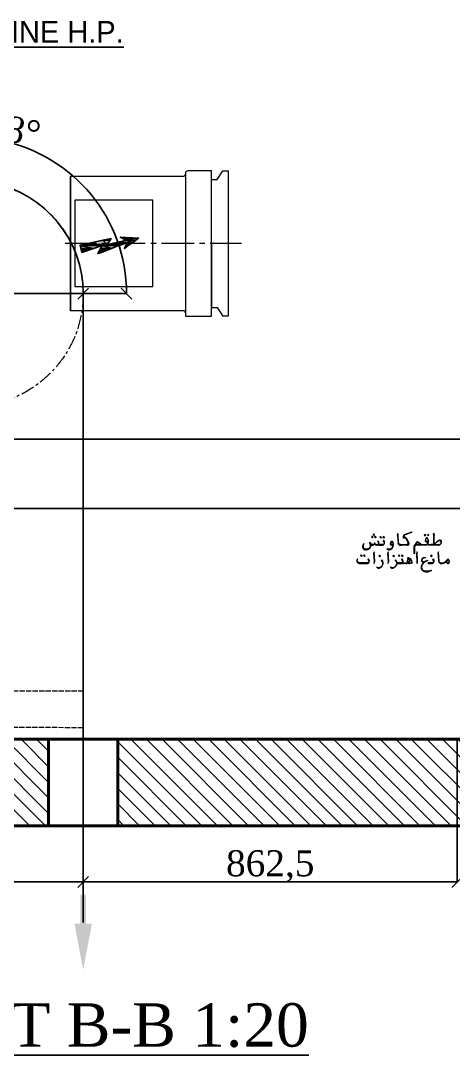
# Model space of a CAD drawing. Header units: millimetres. Extents: x -665 to 1025117, y -27997 to 4210.
# Drawn here: x 17862 to 18860, y -7214 to -4827 of the extents above; entities that cross this region are included whole.
import ezdxf

# ---------------------------------------------------------------- set-up
doc = ezdxf.new("R2010")
doc.units = ezdxf.units.MM
doc.linetypes.add('$1$ACAD_ISO02W100', pattern=[15, 12, -3])
doc.linetypes.add('$1$CENTER', pattern=[50.8, 31.75, -6.35, 6.35, -6.35])
for name, color, linetype, lineweight in [('$1$CL', 2, '$1$CENTER', 0), ('$1$DL', 8, '$1$ACAD_ISO02W100', 0), ('$1$Wall', 1, 'Continuous', 50)]:
    doc.layers.add(name, color=color, linetype=linetype, lineweight=lineweight)
doc.layers.add('$1$PDF_0', color=7, linetype='Continuous')
doc.styles.add('$1$nassar2', font='cent.shx', dxfattribs={"height": 60})
doc.dimstyles.new('$1$Nassar2', dxfattribs={"dimtxt": 35, "dimasz": 25, "dimexe": 1.25, "dimexo": 0.625, "dimtad": 1, "dimtxsty": '$1$nassar2', "dimblk": '$1$_Oblique', "dimcen": 2.5, "dimadec": 0, "dimazin": 0, "dimtfac": 1, "dimtmove": 0, "dimatfit": 3, "dimldrblk": '$1$_Oblique', "dimfxl": 1, "dimarcsym": 0})

# ---------------------------------------------------------------- blocks, each defined once
blk = doc.blocks.new('$1$_Oblique')
at = {"color": 0, "linetype": 'ByBlock', "lineweight": -2}
blk.add_line((-0.5, -0.5), (0.5, 0.5), dxfattribs=at)
blk = doc.blocks.new('*D76')
at = {"color": 0, "lineweight": -2, "transparency": 16777216}
for p, q in [((17505.8, -5357.5), (17412.8, -5319.1)), ((18007.2, -5457.1), (18107.9, -5457.1))]:
    blk.add_line(p, q, dxfattribs=at)
blk.add_arc((17746.6, -5457.1), 360, 360, 157.5365, dxfattribs=at)
at = {"layer": 'Defpoints', "color": 0, "transparency": 16777216}
for p in [(17965.7, -5171.5), (17506.3, -5357.8), (17746.6, -5457.1), (17746.6, -5457.1), (18006.6, -5457.1)]:
    blk.add_point(p, dxfattribs=at)
at = {"color": 0, "lineweight": -2, "transparency": 16777216, "xscale": 25, "yscale": 25, "zscale": 25}
for p, rotation in [((17413.9, -5319.6), 247.5364818544309), ((18106.6, -5457.1), 269.9999999999999)]:
    blk.add_blockref('$1$_Oblique', p, dxfattribs=dict(at, rotation=rotation))
at = {"color": 0, "transparency": 16777216, "insert": (17822.7, -5074), "char_height": 60, "attachment_point": 5, "rotation": 348.7682, "style": '$1$nassar2'}
blk.add_mtext('158°', dxfattribs=at)
blk = doc.blocks.new('*D77')
at = {"color": 0, "lineweight": -2, "transparency": 16777216}
blk.add_line((17519.1, -5457.1), (18006.6, -5457.1), dxfattribs=at)
at = {"layer": 'Defpoints', "color": 0, "transparency": 16777216}
for p in [(17486.6, -5457.1), (18006.6, -5457.1)]:
    blk.add_point(p, dxfattribs=at)
at = {"color": 0, "lineweight": -2, "transparency": 16777216, "xscale": 25, "yscale": 25, "zscale": 25}
blk.add_blockref('$1$_Oblique', (18006.6, -5457.1), dxfattribs=at)
at = {"color": 0, "transparency": 16777216, "insert": (17616.6, -5424.2), "char_height": 60, "attachment_point": 5, "style": '$1$nassar2'}
blk.add_mtext('∅520', dxfattribs=at)
blk = doc.blocks.new('*D80')
at = {"color": 0, "lineweight": -2, "transparency": 16777216}
for p, q in [((17194.1, -6484.8), (17194.1, -6815.5)), ((18006.6, -6484.8), (18006.6, -6815.5)), ((17194.1, -6814.2), (18006.6, -6814.2))]:
    blk.add_line(p, q, dxfattribs=at)
at = {"layer": 'Defpoints', "color": 0, "transparency": 16777216}
for p in [(17194.1, -6484.2), (18006.6, -6484.2), (18006.6, -6814.2)]:
    blk.add_point(p, dxfattribs=at)
at = {"color": 0, "lineweight": -2, "transparency": 16777216, "xscale": 25, "yscale": 25, "zscale": 25, "rotation": 180}
blk.add_blockref('$1$_Oblique', (17194.1, -6814.2), dxfattribs=at)
at = {"color": 0, "lineweight": -2, "transparency": 16777216, "xscale": 25, "yscale": 25, "zscale": 25}
blk.add_blockref('$1$_Oblique', (18006.6, -6814.2), dxfattribs=at)
at = {"color": 0, "transparency": 16777216, "insert": (17600.4, -6778.2), "char_height": 60, "attachment_point": 5, "style": '$1$nassar2'}
blk.add_mtext('TZ 812,5', dxfattribs=at)
blk = doc.blocks.new('*D81')
at = {"color": 0, "lineweight": -2, "transparency": 16777216}
for p, q in [((18006.6, -6484.8), (18006.6, -6815.5)), ((18869.1, -6484.8), (18869.1, -6815.5)), ((18006.6, -6814.2), (18869.1, -6814.2))]:
    blk.add_line(p, q, dxfattribs=at)
at = {"layer": 'Defpoints', "color": 0, "transparency": 16777216}
for p in [(18006.6, -6484.2), (18869.1, -6484.2), (18869.1, -6814.2)]:
    blk.add_point(p, dxfattribs=at)
at = {"color": 0, "lineweight": -2, "transparency": 16777216, "xscale": 25, "yscale": 25, "zscale": 25, "rotation": 180}
blk.add_blockref('$1$_Oblique', (18006.6, -6814.2), dxfattribs=at)
at = {"color": 0, "lineweight": -2, "transparency": 16777216, "xscale": 25, "yscale": 25, "zscale": 25}
blk.add_blockref('$1$_Oblique', (18869.1, -6814.2), dxfattribs=at)
at = {"color": 0, "transparency": 16777216, "insert": (18437.9, -6778.2), "char_height": 60, "attachment_point": 5, "style": '$1$nassar2'}
blk.add_mtext('862,5', dxfattribs=at)

msp = doc.modelspace()

# ---------------------------------------------------------------- hatches: boundary and pattern name
at = {"true_color": 0x000007}
h = msp.add_hatch(color=7, dxfattribs=at)
h.paths.add_polyline_path([(18096.345, -5343.675), (18007.335, -5343.675), (18092.132, -5345.255)])
h.paths.add_polyline_path([(18007.335, -5343.675), (18092.132, -5345.255), (17999.434, -5345.255)])
h = msp.add_hatch(color=7, dxfattribs=at)
h.paths.add_polyline_path([(18092.132, -5345.255), (17999.434, -5345.255), (18087.918, -5346.308)])
h.paths.add_polyline_path([(17999.434, -5345.255), (18087.918, -5346.308), (17999.961, -5346.308)])
h = msp.add_hatch(color=7, dxfattribs=at)
h.paths.add_polyline_path([(18068.431, -5333.668), (18052.103, -5333.668), (18062.11, -5343.675)])
h.paths.add_polyline_path([(18052.103, -5333.668), (18062.11, -5343.675), (18007.335, -5343.675)])
for points in [[(18071.064, -5329.981), (18068.431, -5333.668), (18052.103, -5333.668)], [(18091.605, -5326.821), (18134.267, -5328.927), (18096.345, -5328.927)], [(18108.459, -5338.935), (18121.1, -5338.935), (18110.039, -5346.308)], [(18001.541, -5352.628), (18030.509, -5352.628), (18003.648, -5362.109)], [(18046.836, -5352.628), (18071.591, -5352.628), (18048.943, -5362.109)]]:
    msp.add_hatch(color=7, dxfattribs=at).paths.add_polyline_path(points)
h = msp.add_hatch(color=7, dxfattribs=at)
h.paths.add_polyline_path([(18108.459, -5338.935), (18084.231, -5338.935), (18096.345, -5343.675)])
h.paths.add_polyline_path([(18084.231, -5338.935), (18096.345, -5343.675), (18062.11, -5343.675)])
h = msp.add_hatch(color=7, dxfattribs=at)
h.paths.add_polyline_path([(18127.947, -5333.668), (18106.352, -5333.668), (18121.1, -5338.935)])
h.paths.add_polyline_path([(18106.352, -5333.668), (18121.1, -5338.935), (18084.231, -5338.935)])
h = msp.add_hatch(color=7, dxfattribs=at)
h.paths.add_polyline_path([(18134.267, -5328.927), (18096.345, -5328.927), (18127.947, -5333.668)])
h.paths.add_polyline_path([(18096.345, -5328.927), (18127.947, -5333.668), (18106.352, -5333.668)])
h = msp.add_hatch(color=7, dxfattribs=at)
h.paths.add_polyline_path([(18108.459, -5338.935), (18104.772, -5346.308), (18110.039, -5346.308)])
h.paths.add_polyline_path([(18104.772, -5346.308), (18110.039, -5346.308), (18101.612, -5352.628)])
h = msp.add_hatch(color=7, dxfattribs=at)
h.paths.add_polyline_path([(18049.997, -5346.308), (17999.961, -5346.308), (18030.509, -5352.628)])
h.paths.add_polyline_path([(17999.961, -5346.308), (18030.509, -5352.628), (18001.541, -5352.628)])
h = msp.add_hatch(color=7, dxfattribs=at)
h.paths.add_polyline_path([(18046.836, -5352.628), (18042.096, -5362.109), (18048.943, -5362.109)])
h.paths.add_polyline_path([(18042.096, -5362.109), (18048.943, -5362.109), (18040.516, -5364.742)])
h = msp.add_hatch(color=7, dxfattribs=at)
h.paths.add_polyline_path([(18087.918, -5346.308), (18049.997, -5346.308), (18071.591, -5352.628)])
h.paths.add_polyline_path([(18049.997, -5346.308), (18071.591, -5352.628), (18046.836, -5352.628)])
at = {"ltscale": 4}
h = msp.add_hatch(dxfattribs=at)
h.set_pattern_fill('ANSI31', color=256, scale=8, angle=90)
h.set_pattern_definition([(135, (90520.285, 20646.604), (-17.960512, -17.960512), [])])
h.paths.add_polyline_path([(17273.913, -6684.804), (17926.958, -6684.804), (17926.958, -6485.03), (17273.913, -6485.03)], is_closed=False)
h = msp.add_hatch(dxfattribs=at)
h.set_pattern_fill('ANSI31', color=256, scale=8, angle=90)
h.set_pattern_definition([(135, (90845.285, 20646.604), (-17.960512, -17.960512), [])])
h.paths.add_polyline_path([(18086.281, -6684.597), (19361.24, -6684.597), (19361.24, -6485.004), (18086.281, -6485.004)], is_closed=False)

# ---------------------------------------------------------------- linework, layer by layer
at = {"layer": '$1$CL', "color": 1, "linetype": 'Continuous', "lineweight": 30}
msp.add_line((18006.619, -6908.063), (18006.619, -5457.12), dxfattribs=at)
at = {"layer": '$1$CL'}
msp.add_circle((17746.619, -5457.12), 260, dxfattribs=at)
at = {"layer": '$1$CL', "color": 1, "linetype": 'Continuous', "lineweight": 30}
msp.add_arc((17746.619, -5457.12), 260, 0, 157.536482, dxfattribs=at)
at = {"layer": '$1$DL'}
msp.add_lwpolyline([(17199.999, -6372.509), (18006.307, -6373.379), (18006.307, -6458.388), (17199.999, -6457.518)], close=True, dxfattribs=at)
at = {"layer": '$1$PDF_0', "lineweight": 18}
for points in [[(18678.582, -6013.409), (18676.466, -6011.292), (18674.954, -6013.106), (18676.768, -6015.223)], [(18796.807, -6014.618), (18794.69, -6012.502), (18792.876, -6014.014), (18794.993, -6016.13)], [(18803.761, -6014.618), (18801.645, -6012.502), (18800.133, -6014.014), (18802.249, -6016.13)], [(18675.256, -6018.549), (18673.14, -6016.432), (18671.628, -6017.944), (18673.442, -6020.061)], [(18682.211, -6018.549), (18680.094, -6016.432), (18678.582, -6017.944), (18680.699, -6020.061)], [(18694.305, -6019.456), (18692.189, -6017.34), (18690.677, -6019.154), (18692.793, -6021.27)], [(18701.562, -6019.456), (18699.446, -6017.34), (18697.631, -6019.154), (18699.748, -6021.27)], [(18649.555, -6062.089), (18647.439, -6059.973), (18645.927, -6061.485), (18648.044, -6063.601)], [(18656.51, -6062.089), (18654.696, -6059.973), (18652.881, -6061.485), (18654.998, -6063.601)], [(18677.071, -6079.929), (18678.582, -6076.301), (18679.187, -6073.882), (18677.675, -6053.019), (18676.466, -6057.252), (18677.675, -6076.603)], [(18692.189, -6062.392), (18690.072, -6060.275), (18688.56, -6062.089), (18690.375, -6064.206)], [(18709.121, -6079.929), (18710.935, -6076.301), (18711.238, -6073.882), (18710.028, -6053.019), (18708.819, -6057.252), (18709.726, -6076.603)], [(18724.239, -6062.392), (18722.123, -6060.275), (18720.611, -6062.089), (18722.728, -6064.206)], [(18736.939, -6062.089), (18734.822, -6059.973), (18733.31, -6061.485), (18735.427, -6063.601)], [(18744.195, -6062.089), (18742.079, -6059.973), (18740.265, -6061.485), (18742.381, -6063.601)], [(18775.641, -6079.929), (18777.153, -6076.301), (18777.758, -6073.882), (18776.548, -6053.019), (18775.339, -6057.252), (18776.246, -6076.603)], [(18811.623, -6062.694), (18809.506, -6060.578), (18807.692, -6062.089), (18809.808, -6064.206)]]:
    msp.add_lwpolyline(points, close=True, dxfattribs=at)
for points in [[(18677.675, -6014.316), (18675.559, -6012.199)], [(18733.915, -6032.155), (18732.706, -6010.688), (18731.798, -6011.292), (18730.589, -6013.711), (18731.194, -6016.432), (18732.706, -6032.155)], [(18733.31, -6032.458), (18732.101, -6015.223), (18731.496, -6012.502)], [(18747.824, -6012.502), (18764.756, -6006.454), (18763.849, -6007.966), (18749.336, -6013.106)], [(18795.9, -6015.223), (18793.783, -6013.106)], [(18802.854, -6015.223), (18801.04, -6013.106)], [(18814.344, -6013.409), (18814.344, -6032.458), (18815.553, -6032.458), (18815.553, -6014.618), (18816.158, -6015.223), (18817.065, -6013.106)], [(18668.302, -6030.341), (18666.79, -6032.458)], [(18674.349, -6019.154), (18672.233, -6017.037)], [(18681.606, -6019.154), (18679.489, -6017.037)], [(18687.049, -6027.922), (18685.537, -6029.434)], [(18698.538, -6035.481), (18687.351, -6035.481)], [(18698.841, -6036.086), (18697.631, -6036.389), (18688.258, -6036.389)], [(18689.467, -6037.598), (18696.12, -6037.598)], [(18693.398, -6020.363), (18691.584, -6018.247)], [(18699.446, -6026.41), (18698.236, -6027.922)], [(18700.655, -6020.363), (18698.538, -6018.247)], [(18698.841, -6027.318), (18700.05, -6028.829), (18700.957, -6030.644)], [(18721.216, -6036.389), (18716.983, -6036.389), (18715.773, -6035.784), (18714.866, -6033.667)], [(18716.68, -6030.039), (18717.89, -6029.132), (18718.797, -6029.132), (18720.611, -6031.248)], [(18717.285, -6037.598), (18722.123, -6037.598)], [(18722.123, -6035.481), (18718.494, -6035.481)], [(18737.846, -6035.481), (18752.662, -6035.481)], [(18754.476, -6036.389), (18738.753, -6036.389)], [(18738.753, -6037.598), (18740.869, -6037.598)], [(18754.476, -6037.598), (18739.962, -6037.598)], [(18745.707, -6017.642), (18746.614, -6021.875), (18744.195, -6019.758)], [(18782.596, -6036.389), (18773.827, -6036.389), (18772.013, -6037.296), (18770.501, -6039.11)], [(18779.874, -6030.039), (18784.41, -6033.667), (18782.898, -6037.598), (18774.432, -6037.598)], [(18775.944, -6030.644), (18777.153, -6030.039), (18778.06, -6030.341), (18783.2, -6034.574)], [(18783.503, -6035.481), (18796.202, -6035.481)], [(18801.04, -6034.574), (18797.714, -6036.389), (18784.41, -6036.389)], [(18796.202, -6037.598), (18785.619, -6037.598)], [(18801.947, -6035.481), (18828.253, -6035.481)], [(18826.741, -6036.389), (18802.854, -6036.389)], [(18825.531, -6037.598), (18804.064, -6037.598)], [(18648.648, -6062.694), (18646.532, -6060.88)], [(18655.905, -6062.694), (18653.789, -6060.88)], [(18677.978, -6076.301), (18678.28, -6075.091), (18677.071, -6056.042)], [(18691.282, -6063.299), (18689.165, -6061.182)], [(18710.331, -6076.301), (18710.331, -6075.091), (18709.424, -6056.042)], [(18723.635, -6063.299), (18721.518, -6061.182)], [(18736.032, -6062.694), (18734.217, -6060.88)], [(18743.288, -6062.694), (18741.172, -6060.88)], [(18770.501, -6041.831), (18770.501, -6056.345), (18769.896, -6056.949), (18769.896, -6040.622)], [(18776.548, -6076.301), (18776.851, -6075.091), (18775.944, -6056.042)], [(18810.716, -6063.299), (18808.599, -6061.485)], [(18827.346, -6074.789), (18826.136, -6053.019), (18825.229, -6053.926), (18824.02, -6056.345), (18824.927, -6058.763), (18826.136, -6074.789)], [(18826.741, -6075.091), (18825.531, -6057.856), (18824.927, -6055.135)], [(18664.069, -6078.719), (18662.859, -6079.022), (18643.811, -6079.022), (18642.299, -6078.719), (18640.787, -6078.115)], [(18663.767, -6078.115), (18642.601, -6078.115)], [(18644.718, -6079.929), (18661.348, -6079.929)], [(18664.674, -6068.741), (18663.162, -6070.556)], [(18664.069, -6069.951), (18665.278, -6071.463), (18666.185, -6073.277)], [(18741.474, -6078.719), (18740.265, -6079.022), (18730.891, -6079.022)], [(18732.101, -6079.929), (18738.753, -6079.929)], [(18742.079, -6068.741), (18740.869, -6070.556)], [(18741.474, -6069.951), (18742.684, -6071.463), (18743.591, -6073.277)], [(18742.986, -6078.115), (18752.662, -6078.115)], [(18754.778, -6078.115), (18752.359, -6079.022), (18744.195, -6079.022)], [(18750.243, -6079.929), (18745.103, -6079.929)], [(18755.383, -6077.208), (18754.476, -6075.393)], [(18755.383, -6067.532), (18759.314, -6068.741), (18762.337, -6070.858)], [(18764.756, -6078.115), (18763.244, -6079.022), (18758.709, -6079.022), (18756.592, -6078.115)], [(18759.616, -6078.115), (18762.942, -6078.115)], [(18812.832, -6078.115), (18801.645, -6078.115)], [(18813.134, -6078.719), (18811.925, -6079.022), (18802.552, -6079.022)], [(18803.761, -6079.929), (18810.413, -6079.929)], [(18813.739, -6068.741), (18812.53, -6070.556)], [(18813.134, -6069.951), (18814.344, -6071.463), (18815.251, -6073.277)], [(18831.276, -6078.115), (18835.207, -6078.115)], [(18832.486, -6079.929), (18834.3, -6079.929)], [(18846.092, -6072.672), (18842.161, -6077.208)], [(18846.697, -6079.929), (18842.766, -6075.998)], [(18843.673, -6075.998), (18846.697, -6078.719), (18847.604, -6079.324), (18848.813, -6078.719), (18850.325, -6077.208)], [(18850.628, -6073.277), (18849.418, -6071.463), (18848.209, -6070.858), (18846.395, -6072.067)]]:
    msp.add_lwpolyline(points, dxfattribs=at)
for points in [[(18651.073, -6041.753, -0.18110539), (18654.074, -6033.249, 0.11021726), (18651.985, -6040.184, 0.21257862), (18653.02, -6043.08)], [(18666.458, -6044.078, 0.26770238), (18669.208, -6039.127, 0.16534837), (18666.714, -6032.06)], [(18668.321, -6033.872, 0.67714591), (18678.701, -6034.287, 0.27558448), (18683.483, -6037.584, 0.40157223), (18688.228, -6033.724)], [(18668.562, -6033.725, 0.10236354), (18675.77, -6035.178, 0.28347809), (18678.514, -6033.443, 0.07863973), (18679.126, -6031.403)], [(18678.888, -6033.992, 0.15747367), (18685.017, -6035.473, 0.86611539), (18685.449, -6029.203)], [(18698.386, -6035.179, 0.53548612), (18700.771, -6031.53, 0.12595079), (18697.871, -6027.801)], [(18706.83, -6044.821, 0.51969524), (18721.626, -6037.512, 0.31492829), (18718.965, -6030.553)], [(18717.318, -6028.306, 0.17324239), (18714.386, -6033.542, 0.4881371), (18717.027, -6037.294)], [(18752.59, -6035.172, 0.41725407), (18756.244, -6031.921, 0.15748651), (18745.437, -6017.375)], [(18775.339, -6031.853), (18773.525, -6034.272), (18775.037, -6030.644, -0.51186379), (18779.7, -6030.037)], [(18774.734, -6035.481), (18782.596, -6035.481), (18777.758, -6031.551, 0.3544211), (18775.228, -6031.911)], [(18801.587, -6023.884, 0.6063276), (18795.957, -6023.884, 0.38592407), (18797.04, -6028.013)], [(18802.767, -6030.826, 0.20473629), (18799.656, -6020.387, 0.43299412), (18797.682, -6020.606)], [(18833.056, -6028.514, 0.47244666), (18828.81, -6026.004, 0.09446494), (18820.514, -6030.774)], [(18652.022, -6043.052, 0.23621891), (18658.284, -6046.97, 0.15747958), (18666.367, -6044.483)], [(18661.062, -6079.927, 0.35432667), (18666.344, -6075.865, 0.24409499), (18664.256, -6068.787)], [(18663.614, -6077.812, 0.53548612), (18665.999, -6074.163, 0.12595079), (18663.099, -6070.434)], [(18694.91, -6071.463), (18693.701, -6072.975, -0.33858744), (18697.138, -6080.809)], [(18741.172, -6078.115), (18729.984, -6078.115, -0.26773869), (18723.158, -6089.673)], [(18727.263, -6071.463), (18726.054, -6072.975, -0.33858744), (18729.491, -6080.809)], [(18741.02, -6077.812, 0.53548612), (18743.404, -6074.163, 0.12595079), (18740.504, -6070.434)], [(18765.338, -6077.135, -0.38583965), (18762.035, -6079.929), (18759.314, -6079.929)], [(18789.88, -6066.708, 0.31495142), (18786.97, -6073.568, 0.3621915), (18792.227, -6077.811)], [(18789.741, -6066.58, -0.30708343), (18795.983, -6066.735, 0.20470465), (18788.733, -6068.599)], [(18812.68, -6077.812, 0.53548612), (18815.065, -6074.163, 0.12595079), (18812.164, -6070.434)], [(18842.161, -6075.998), (18839.742, -6078.115), (18837.021, -6079.022), (18832.486, -6079.022, -0.34648821), (18826.442, -6075.002)], [(18842.251, -6077.02, -0.21256689), (18835.509, -6079.929), (18833.393, -6079.929)], [(18848.371, -6079.807, 0.45670162), (18849.014, -6070.041, 0.46473752), (18846.943, -6070.229)]]:
    msp.add_lwpolyline(points, format="xyb", dxfattribs=at)
for centre, radius, start, end in [((18754.627, -6020.514), 10.734, 131.818581, 176.363478), ((18750.998, -6017.793), 4.989, 114.480482, 172.752627), ((18816.309, -6011.746), 2.57, 125.45744, 214.526044), ((18817.217, -6011.141), 2.873, 172.341905, 247.149088), ((18817.518, -6010.234), 2.569, 168.381182, 258.98567), ((18658.777, -6036.842), 11.339, 255.646426, 35.7367), ((18658.779, -6038.051), 10.733, 355.411188, 36.477075), ((18673.896, -6029.888), 6.501, 233.442738, 303.371366), ((18672.984, -6032.004), 6.203, 343.55445, 6.915975), ((18683.571, -6031.702), 4.988, 232.414436, 327.59056), ((18681.757, -6033.214), 6.803, 20.7816, 44.161749), ((18679.641, -6032.609), 8.919, 353.038951, 34.101361), ((18689.315, -6035.33), 1.964, 179.690553, 270.309447), ((18695.968, -6032.004), 5.292, 268.545502, 346.587878), ((18693.549, -6031.702), 8.013, 348.953469, 43.822964), ((18708.365, -6035.33), 14.06, 299.768681, 351.216612), ((18718.041, -6032.609), 2.57, 126.05757, 276.673314), ((18717.739, -6032.911), 2.57, 67.327691, 122.206881), ((18718.343, -6029.586), 1.361, 46.254429, 133.745571), ((18710.785, -6035.935), 11.337, 352.812372, 40.827856), ((18738.299, -6031.4), 5.896, 186.108406, 272.066302), ((18738.601, -6030.493), 5.896, 198.548463, 274.990855), ((18738.299, -6030.492), 4.989, 198.093756, 274.526109), ((18739.81, -6035.33), 1.964, 179.690553, 270.309447), ((18731.345, -6040.772), 27.968, 16.704108, 57.766179), ((18753.72, -6032.912), 3.477, 277.753804, 23.290107), ((18754.324, -6033.818), 3.78, 270.042868, 17.021568), ((18774.885, -6040.471), 5.292, 92.412247, 179.927671), ((18774.886, -6041.983), 4.687, 99.649567, 176.073555), ((18785.467, -6035.33), 1.964, 179.690553, 270.309447), ((18797.26, -6026.864), 2.268, 170.202434, 253.018624), ((18806.028, -6028.376), 11.036, 136.415502, 170.451997), ((18799.075, -6024.143), 4.687, 224.452065, 311.966444), ((18795.748, -6030.19), 7.106, 272.594288, 353.822003), ((18796.656, -6029.284), 6.198, 266.817707, 5.005144), ((18798.772, -6022.027), 7.71, 252.766668, 299.049929), ((18799.377, -6024.445), 4.082, 236.550549, 320.944658), ((18798.772, -6022.934), 1.664, 20.870184, 150.975368), ((18785.47, -6029.887), 17.384, 4.157943, 20.375507), ((18803.911, -6035.33), 1.964, 179.690553, 270.309447), ((18807.239, -6014.166), 21.315, 272.547742, 308.349254), ((18808.448, -6015.98), 19.199, 269.450426, 312.259811), ((18830.52, -6040.471), 13.758, 105.583986, 132.527322), ((18825.38, -6029.585), 7.71, 269.451086, 9.122392), ((18825.985, -6028.981), 7.407, 273.184125, 303.682961), ((18828.101, -6031.4), 4.082, 12.96812, 105.110331), ((18829.009, -6030.19), 3.477, 48.049656, 113.02265), ((18828.102, -6031.098), 4.081, 269.615532, 10.779779), ((18827.799, -6030.492), 4.687, 343.676805, 41.929371), ((18657.568, -6041.378), 6.803, 182.058765, 255.257517), ((18659.383, -6037.144), 8.921, 223.693879, 266.492273), ((18659.382, -6032.308), 13.454, 266.653361, 300.692489), ((18712.296, -6042.284), 5.896, 204.406018, 299.588892), ((18643.054, -6072.521), 5.291, 139.72409, 261.981691), ((18644.264, -6073.428), 6.501, 140.868004, 272.267113), ((18687.502, -6078.568), 10.13, 241.117333, 346.658038), ((18684.177, -6077.964), 13.455, 299.513519, 359.468504), ((18689.619, -6078.568), 8.012, 10.799203, 51.862075), ((18688.106, -6077.964), 9.828, 359.243422, 45.519045), ((18719.553, -6078.568), 10.13, 241.117333, 346.658038), ((18721.67, -6078.568), 8.012, 10.799203, 51.862075), ((18720.157, -6077.964), 9.828, 359.243422, 45.519045), ((18731.949, -6077.964), 1.964, 179.690553, 270.309447), ((18738.602, -6074.637), 5.292, 268.545502, 346.587878), ((18736.182, -6074.335), 8.013, 348.953469, 43.822964), ((18744.95, -6077.964), 1.964, 179.690553, 270.309447), ((18749.487, -6068.288), 11.641, 272.87384, 334.505489), ((18752.813, -6070.405), 7.408, 269.724161, 342.928375), ((18759.163, -6074.033), 5.897, 129.701519, 268.575124), ((18754.627, -6079.173), 10.432, 23.001147, 91.283939), ((18756.139, -6067.986), 1.663, 68.224866, 195.75439), ((18759.162, -6073.126), 4.686, 158.844128, 274.304629), ((18757.046, -6072.219), 2.57, 350.657862, 161.262085), ((18757.046, -6072.219), 2.873, 337.996084, 124.026601), ((18754.022, -6077.359), 11.036, 0.57736, 77.013302), ((18762.79, -6075.846), 1.967, 272.546447, 27.976679), ((18794.843, -6088.849), 9.223, 159.661218, 250.269387), ((18804.517, -6092.477), 19.805, 99.909296, 159.856755), ((18795.447, -6087.639), 8.921, 157.518385, 257.184263), ((18806.634, -6094.594), 22.224, 104.447795, 152.456754), ((18792.725, -6071.312), 5.594, 190.743261, 268.787777), ((18790.609, -6071.009), 3.175, 130.164071, 203.350697), ((18793.632, -6069.497), 6.502, 206.299654, 276.21852), ((18803.609, -6077.964), 1.964, 179.690553, 270.309447), ((18810.262, -6074.637), 5.292, 268.545502, 346.587878), ((18807.843, -6074.335), 8.013, 348.953469, 43.822964), ((18832.032, -6073.731), 5.896, 186.108406, 272.066302), ((18831.73, -6073.126), 4.989, 198.093756, 274.526109), ((18833.241, -6077.964), 1.964, 179.690553, 270.309447), ((18833.846, -6063.147), 14.665, 275.169844, 331.737332), ((18848.057, -6074.033), 4.082, 185.9734, 264.0266), ((18847.755, -6074.335), 2.872, 11.221956, 133.47208), ((18847.453, -6078.871), 1.36, 219.123005, 308.196612), ((18847.755, -6074.94), 2.872, 268.686521, 18.540836), ((18688.107, -6084.615), 5.896, 204.406018, 299.588892), ((18688.107, -6082.8), 6.804, 240.899812, 290.626951), ((18685.686, -6077.053), 12.854, 291.528444, 311.325484), ((18720.158, -6084.615), 5.896, 204.406018, 299.588892), ((18720.158, -6082.8), 6.804, 240.899812, 290.626951), ((18717.737, -6077.053), 12.854, 291.528444, 311.325484), ((18799.377, -6073.127), 24.642, 247.483078, 286.793781), ((18798.772, -6078.266), 20.712, 250.076456, 304.947042), ((18799.377, -6054.075), 42.484, 261.761078, 285.138852)]:
    msp.add_arc(centre, radius, start, end, dxfattribs=at)
at = {"layer": '$1$PDF_0', "transparency": 33554559}
for points in [[(18013.292, -6843.361), (17999.946, -6843.361), (18013.292, -6977.539)], [(17999.946, -6843.361), (18013.292, -6977.539), (17999.946, -6977.539)], [(18026.758, -6910.485), (18006.5, -7016.78), (17986.481, -6910.485)]]:
    msp.add_solid(points, dxfattribs=at)
at = {"layer": '$1$Wall'}
for points in [[(19289.376, -6485.03), (16498.988, -6485.03)], [(16433.364, -6684.997), (19354.92, -6684.519), (19354.92, -6684.519)]]:
    msp.add_lwpolyline(points, dxfattribs=at)
msp.add_lwpolyline([(17926.958, -6485.008), (18086.281, -6485.008), (18086.281, -6684.962), (17926.958, -6684.962)], close=True, dxfattribs=at)
for p, q in [((17059.139, -6485.03), (18779.144, -6485.03)), ((16433.364, -6684.519), (18797.502, -6684.519))]:
    msp.add_line(p, q)
at = {"color": 7, "linetype": 'Continuous', "lineweight": 20, "true_color": 0x000007}
for points in [[(18242.765, -5178.821), (18242.765, -5181.455), (18242.765, -5181.455)], [(18302.281, -5174.081), (18247.505, -5174.081), (18247.505, -5174.081)], [(18302.281, -5509.055), (18302.281, -5174.081), (18302.281, -5174.081)], [(18315.448, -5194.095), (18328.615, -5174.081), (18328.615, -5174.081)], [(18328.615, -5174.081), (18340.729, -5174.081), (18340.729, -5509.055), (18328.615, -5509.055)], [(17977.314, -5186.195), (18237.498, -5186.195), (18237.498, -5186.195)], [(18242.765, -5181.455), (18242.765, -5501.681), (18242.765, -5501.681)], [(18302.281, -5341.568), (18302.281, -5194.095), (18302.281, -5194.095)], [(18302.281, -5194.095), (18315.448, -5194.095), (18315.448, -5194.095)], [(17987.321, -5241.497), (17987.321, -5440.586), (17987.321, -5440.586)], [(18167.448, -5241.497), (17987.321, -5241.497), (17987.321, -5241.497)], [(18167.448, -5440.586), (18167.448, -5241.497), (18167.448, -5241.497)], [(18037.356, -5341.568), (17965.2, -5341.568), (17965.2, -5341.568)], [(17999.434, -5345.255), (18071.064, -5329.981), (18071.064, -5329.981)], [(18040.516, -5364.742), (18049.997, -5346.308), (18003.648, -5362.109), (17999.434, -5345.255)], [(18108.459, -5338.935), (18040.516, -5364.742), (18040.516, -5364.742)], [(18062.637, -5341.568), (18049.47, -5341.568), (18049.47, -5341.568)], [(18071.064, -5329.981), (18062.11, -5343.675), (18106.352, -5333.668), (18091.605, -5326.821)], [(18149.541, -5341.568), (18074.751, -5341.568), (18074.751, -5341.568)], [(18091.605, -5326.821), (18134.267, -5328.927), (18101.612, -5352.628)], [(18101.612, -5352.628), (18108.459, -5338.935), (18108.459, -5338.935)], [(18174.822, -5341.568), (18162.181, -5341.568), (18162.181, -5341.568)], [(18262.252, -5341.568), (18186.936, -5341.568), (18186.936, -5341.568)], [(18287.007, -5341.568), (18274.893, -5341.568), (18274.893, -5341.568)], [(18371.277, -5341.568), (18299.647, -5341.568), (18299.647, -5341.568)], [(18302.281, -5341.568), (18302.281, -5489.041), (18302.281, -5489.041)], [(17987.321, -5440.586), (18167.448, -5440.586), (18167.448, -5440.586)], [(17867.231, -5456.913), (17917.266, -5456.913), (17917.266, -5456.913)], [(17927.274, -5456.913), (17937.281, -5456.913), (17937.281, -5456.913)], [(17947.288, -5456.913), (17997.323, -5456.913), (17997.323, -5456.913)], [(18007.33, -5456.913), (18017.337, -5456.913), (18017.337, -5456.913)], [(18022.725, -5456.913), (18101.728, -5456.913), (18101.728, -5456.913)], [(18027.344, -5456.913), (18058.946, -5456.913), (18058.946, -5456.913)], [(18302.281, -5489.041), (18315.448, -5489.041), (18315.448, -5489.041)], [(18315.448, -5489.041), (18328.615, -5509.055), (18328.615, -5509.055)], [(18237.498, -5496.415), (17977.314, -5496.415), (17977.314, -5496.415)], [(18242.765, -5501.681), (18242.765, -5509.055), (18242.765, -5509.055)], [(18242.765, -5509.055), (18302.281, -5509.055), (18302.281, -5509.055)]]:
    msp.add_lwpolyline(points, dxfattribs=at)
msp.add_lwpolyline([(17977.314, -5186.195), (17977.314, -5496.415)], close=True, dxfattribs=at)
at = {"color": 7, "linetype": 'Continuous', "lineweight": -2, "true_color": 0x000007}
for points in [[(18007.335, -5343.675), (18092.132, -5345.255), (17999.434, -5345.255)], [(18092.132, -5345.255), (17999.434, -5345.255), (18087.918, -5346.308)], [(17999.434, -5345.255), (18087.918, -5346.308), (17999.961, -5346.308)], [(18052.103, -5333.668), (18062.11, -5343.675), (18007.335, -5343.675)], [(18096.345, -5343.675), (18007.335, -5343.675), (18092.132, -5345.255)], [(18071.064, -5329.981), (18068.431, -5333.668), (18052.103, -5333.668)], [(18068.431, -5333.668), (18052.103, -5333.668), (18062.11, -5343.675)], [(18084.231, -5338.935), (18096.345, -5343.675), (18062.11, -5343.675)], [(18106.352, -5333.668), (18121.1, -5338.935), (18084.231, -5338.935)], [(18108.459, -5338.935), (18084.231, -5338.935), (18096.345, -5343.675)], [(18091.605, -5326.821), (18134.267, -5328.927), (18096.345, -5328.927)], [(18134.267, -5328.927), (18096.345, -5328.927), (18127.947, -5333.668)], [(18096.345, -5328.927), (18127.947, -5333.668), (18106.352, -5333.668)], [(18108.459, -5338.935), (18104.772, -5346.308), (18110.039, -5346.308)], [(18127.947, -5333.668), (18106.352, -5333.668), (18121.1, -5338.935)], [(18108.459, -5338.935), (18121.1, -5338.935), (18110.039, -5346.308)], [(18049.997, -5346.308), (17999.961, -5346.308), (18030.509, -5352.628)], [(17999.961, -5346.308), (18030.509, -5352.628), (18001.541, -5352.628)], [(18001.541, -5352.628), (18030.509, -5352.628), (18003.648, -5362.109)], [(18042.096, -5362.109), (18048.943, -5362.109), (18040.516, -5364.742)], [(18046.836, -5352.628), (18042.096, -5362.109), (18048.943, -5362.109)], [(18049.997, -5346.308), (18071.591, -5352.628), (18046.836, -5352.628)], [(18046.836, -5352.628), (18071.591, -5352.628), (18048.943, -5362.109)], [(18087.918, -5346.308), (18049.997, -5346.308), (18071.591, -5352.628)], [(18104.772, -5346.308), (18110.039, -5346.308), (18101.612, -5352.628)]]:
    msp.add_lwpolyline(points, close=True, dxfattribs=at)
for points in [[(16911.556, -5952.636), (19019.489, -5952.636), (19019.489, -5792.636)], [(16911.556, -5792.636), (19019.489, -5792.636)]]:
    msp.add_lwpolyline(points)
at = {"color": 7, "linetype": 'Continuous', "lineweight": 20, "true_color": 0x000007}
for points in [[(18247.505, -5174.081), (18244.345, -5174.081), (18242.238, -5176.188), (18242.238, -5178.821)], [(18237.498, -5186.195), (18240.131, -5186.195), (18242.238, -5184.088), (18242.238, -5181.455)], [(18242.238, -5501.155), (18242.238, -5498.521), (18240.131, -5496.415), (18237.498, -5496.415)]]:
    msp.add_open_spline(points, degree=3, dxfattribs=at)

# ---------------------------------------------------------------- texts
at = {"ltscale": 4, "insert": (17275.25, -4828.171), "char_height": 50, "attachment_point": 1}
msp.add_mtext_dynamic_manual_height_columns('{\\Fcadnw-1|c0;\\LGEAR BOX MACHINE H.P.}', width=2211.04972, gutter_width=200, heights=[111.151], dxfattribs=at)
at = {"transparency": 33554666, "insert": (17414.849, -7094.162), "char_height": 100, "attachment_point": 1}
msp.add_mtext_dynamic_manual_height_columns('{\\Fcent|c0;\\L\\C6;SEC AT B-B 1:20}', width=1469.98149, gutter_width=12.5, heights=[145.389], dxfattribs=at)

# ---------------------------------------------------------------- dimensions: what is measured, and where the dimension line sits
dim = msp.add_angular_dim_2l(base=(17965.713, -5171.466), line1=((17746.619, -5457.12), (18006.619, -5457.12)), line2=((17746.619, -5457.12), (17506.347, -5357.775)), dimstyle='$1$Nassar2')
dim.commit()
dim.dimension.update_dxf_attribs({"geometry": '*D76', "text_midpoint": (17816.739, -5104.015), "dimtype": 162})
dim = msp.add_diameter_dim_2p(p1=(17486.619, -5457.12), p2=(18006.619, -5457.12), dimstyle='$1$Nassar2')
dim.commit()
dim.dimension.update_dxf_attribs({"geometry": '*D77', "text_midpoint": (17616.619, -5457.12), "dimtype": 163})
dim = msp.add_linear_dim(base=(18006.619, -6814.211), p1=(17194.119, -6484.211), p2=(18006.619, -6484.211), text='TZ <>', dimstyle='$1$Nassar2')
dim.commit()
dim.dimension.update_dxf_attribs({"geometry": '*D80', "text_midpoint": (17600.369, -6814.211), "dimtype": 160})
dim = msp.add_linear_dim(base=(18869.119, -6814.211), p1=(18006.619, -6484.211), p2=(18869.119, -6484.211), dimstyle='$1$Nassar2')
dim.commit()
dim.dimension.update_dxf_attribs({"geometry": '*D81', "text_midpoint": (18437.869, -6814.211), "dimtype": 160})

doc.saveas('drawing.dxf')
